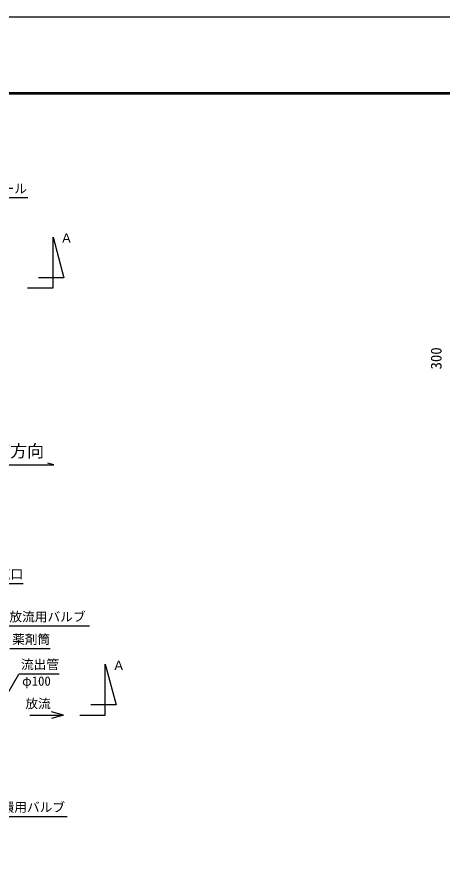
# Model space of a CAD drawing. Units: millimetres, scale not verified. Extents: x -8910 to 8910, y -6308 to 6308.
# Drawn here: x -3310 to -297, y 367 to 6308 of the extents above; entities that cross this region are included whole.
import ezdxf
from ezdxf.enums import TextEntityAlignment as Align

# ---------------------------------------------------------------- set-up
doc = ezdxf.new("R2010")
doc.units = ezdxf.units.MM
doc.header["$LTSCALE"] = 30
for name, color, linetype, lineweight in [('0-0_空気管', 3, 'Continuous', 25), ('0-5_製作', 5, 'Continuous', 25), ('0-7_1-3_A-PIPE', 3, 'Continuous', 25), ('0-A_図面枠', 7, 'Continuous', 25), ('0-B_Axis_waku', 7, 'Continuous', 25)]:
    doc.layers.add(name, color=color, linetype=linetype, lineweight=lineweight)
doc.styles.add('ＭＳ ゴシック', font='')
doc.styles.get('ＭＳ ゴシック').set_extended_font_data('MS Gothic')

msp = doc.modelspace()

# ---------------------------------------------------------------- linework, layer by layer
at = {"layer": '0-0_空気管', "color": 4}
for p, q in [((-3661.01, 5027.64), (-3231.07, 5027.64)), ((-2977.88, 1359.76), (-3064.82, 1383.06)), ((-3218.16, 1359.76), (-2984.12, 1359.76)), ((-2977.88, 1359.76), (-3064.82, 1336.47))]:
    msp.add_line(p, q, dxfattribs=at)
at = {"layer": '0-0_空気管'}
for p, q in [((-3264.68, 2290.89), (-3549.68, 2290.89)), ((-2794.75, 1989.07), (-3377.59, 1989.07)), ((-3073.01, 1829.35), (-3358.01, 1829.35)), ((-3460.56, 1365.08), (-3295.47, 1651.03)), ((-3010.47, 1651.03), (-3295.47, 1651.03)), ((-2953.08, 639.61), (-3522.8, 639.61))]:
    msp.add_line(p, q, dxfattribs=at)
for points in [[(-3233.11, 4386.8), (-3053.11, 4386.8), (-3053.11, 4746.8), (-2975.94, 4458.8), (-3155.94, 4458.8)], [(-2862.89, 1359.76), (-2682.89, 1359.76), (-2682.89, 1719.76), (-2605.72, 1431.76), (-2785.72, 1431.76)]]:
    msp.add_lwpolyline(points, dxfattribs=at)
at = {"layer": '0-7_1-3_A-PIPE'}
msp.add_lwpolyline([(-3573.86, 3120.56), (-3617.32, 3132.21), (-3047.32, 3132.21), (-3090.79, 3143.86)], dxfattribs=at)
at = {"layer": '0-A_図面枠'}
msp.add_lwpolyline([(-8910, -6307.5), (-8910, 6307.5), (8910, 6307.5), (8910, -6307.5)], close=True, dxfattribs=at)
at = {"layer": '0-B_Axis_waku'}
for p, q in [((-7778.4, 5769.9), (8408.4, 5769.9)), ((-7777.8, 5769.3), (8407.8, 5769.3)), ((-7777.2, 5768.7), (8407.2, 5768.7)), ((-7776.6, 5768.1), (8406.6, 5768.1)), ((-7776, 5767.5), (8406, 5767.5)), ((-7775.4, 5766.9), (8405.4, 5766.9)), ((-7774.8, 5766.3), (8404.8, 5766.3)), ((-7774.2, 5765.7), (8404.2, 5765.7)), ((-7773.6, 5765.1), (8403.6, 5765.1)), ((-7773, 5764.5), (8403, 5764.5)), ((-7772.4, 5763.9), (8402.4, 5763.9)), ((-7771.8, 5763.3), (8401.8, 5763.3)), ((-7771.2, 5762.7), (8401.2, 5762.7)), ((-7770.6, 5762.1), (8400.6, 5762.1)), ((-7770, 5761.5), (8400, 5761.5))]:
    msp.add_line(p, q, dxfattribs=at)

# ---------------------------------------------------------------- texts
at = {"layer": '0-0_空気管', "color": 4, "style": 'ＭＳ ゴシック'}
for s, p in [('マンホール', (-3687.68, 5037.35)), ('Ａ', (-3002.78, 4686.35)), ('送気口', (-3534.68, 2305.89)), ('放流用バルブ', (-3362.59, 2004.07)), ('薬剤筒', (-3343.01, 1844.35)), ('流出管', (-3280.47, 1666.03)), ('Ａ', (-2632.56, 1659.31)), ('φ100', (-3272.33, 1548.39)), ('放流', (-3249.38, 1389.15)), ('循環用バルブ', (-3507.8, 654.61))]:
    msp.add_text(s, height=65.98, dxfattribs=at).set_placement(p, align=Align.BOTTOM_LEFT)
at = {"layer": '0-5_製作', "color": 4, "style": 'ＭＳ ゴシック'}
msp.add_text('300', height=76.98, rotation=90, dxfattribs=at).set_placement((-278.12, 3808.67), align=Align.BOTTOM_LEFT)
at = {"layer": '0-7_1-3_A-PIPE', "color": 4, "style": 'ＭＳ ゴシック'}
msp.add_text('主筋方向', height=87.98, dxfattribs=at).set_placement((-3596.87, 3161.02), align=Align.BOTTOM_LEFT)

doc.saveas('drawing.dxf')
